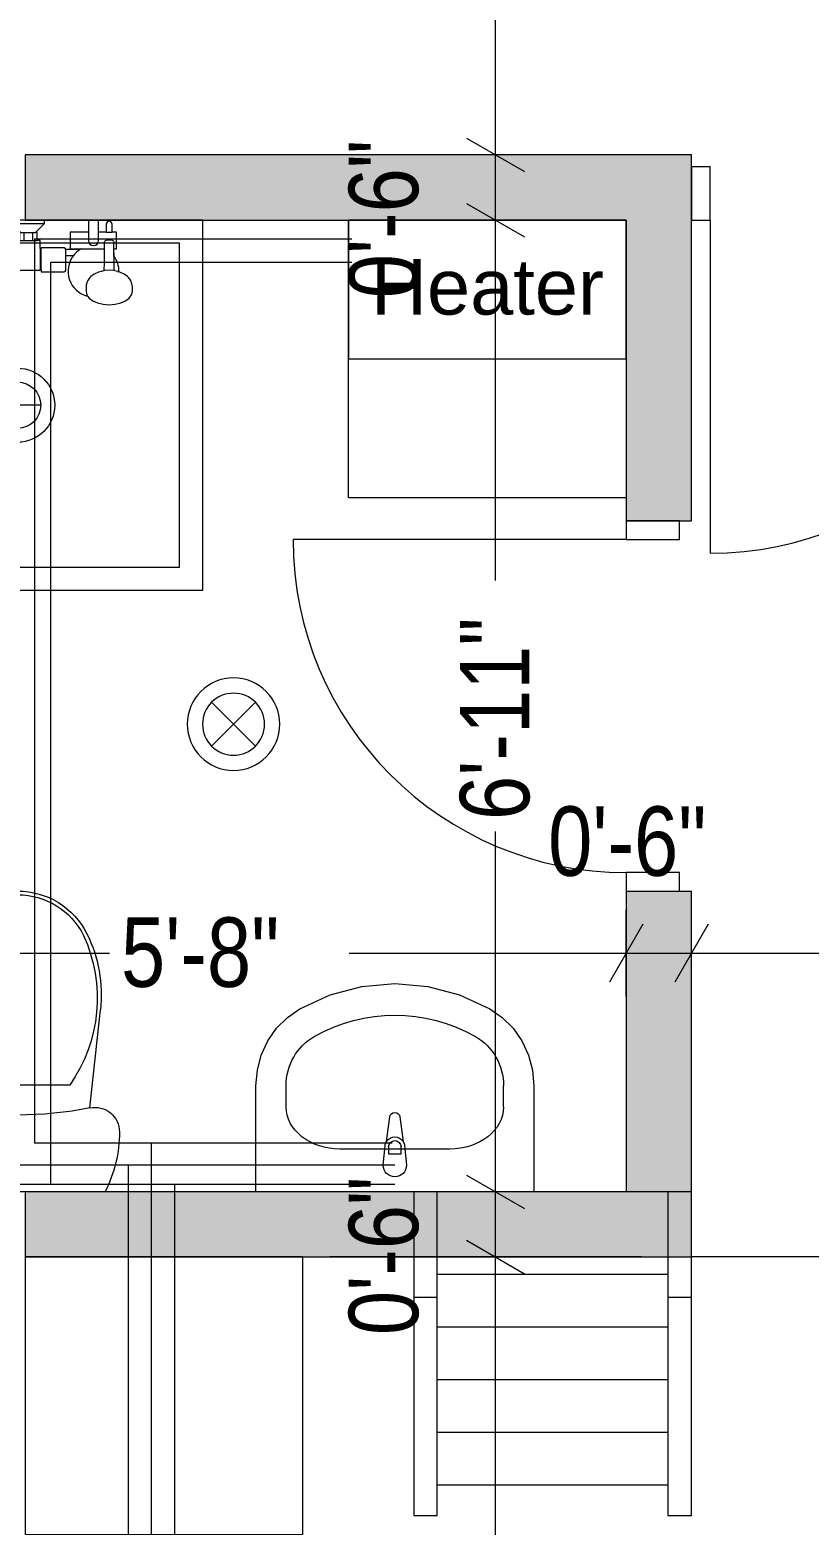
# Model space of a CAD drawing. Header units: millimetres. Extents: x -439715 to -404390, y 28946 to 67850.
# Drawn here: x -429352 to -427668, y 34885 to 38117 of the extents above; entities that cross this region are included whole.
import ezdxf
from ezdxf.enums import TextEntityAlignment as Align

# ---------------------------------------------------------------- set-up
doc = ezdxf.new("R2010")
doc.units = ezdxf.units.MM
doc.header["$MEASUREMENT"] = 0
doc.linetypes.add('Hidden Line', pattern=[391.222223, 282.222223, -109])
for name, color, linetype in [('1.VÄLISSEINAD', 7, 'Continuous'), ('ARCHICAD Doors', 7, 'Continuous'), ('Dimensioning - General', 7, 'Continuous'), ('Interior - Furniture', 7, 'Continuous')]:
    doc.layers.add(name, color=color, linetype=linetype)
for name, color, linetype, lineweight in [('1.VÄLISSEINAD_Pen_No__19', 255, 'Continuous', 0), ('2D Drafting - General_Pen_No__1', 7, 'Continuous', 13), ('ARCHICAD Doors_Pen_No__19', 255, 'Continuous', 0), ('Dimensioning - General_Pen_No__1', 7, 'Continuous', 13), ('Interior - Furniture _Pen_No__101', 252, 'Continuous', 13), ('Interior - Furniture _Pen_No__2', 8, 'Continuous', 15)]:
    doc.layers.add(name, color=color, linetype=linetype, lineweight=lineweight)
for name, color, linetype, lineweight, true_color in [('1.VÄLISSEINAD_Pen_No__61', 7, 'Continuous', 20, 0x6a6a6a), ('2D Drafting - General_Pen_No__4', 7, 'Continuous', 20, 0x029e21), ('2D Drafting - General_Pen_No__66', 7, 'Continuous', 20, 0x5555ff), ('2D Drafting - General_Pen_No__68', 7, 'Continuous', 20, 0xfd4435), ('ARCHICAD Doors_Pen_No__23', 7, 'Continuous', 20, 0xff6600), ('ARCHICAD Doors_Pen_No__3', 7, 'Continuous', 18, 0xff6600), ('Interior - Furniture _Pen_No__81', 7, 'Continuous', 20, 0x6a6a6a), ('Interior - Furniture _Pen_No__86', 7, 'Continuous', 20, 0x5555ff)]:
    doc.layers.add(name, color=color, linetype=linetype, lineweight=lineweight, true_color=true_color)
doc.styles.add('GENERATED_STYLE_1', font='arial.ttf')
doc.styles.add('GENERATED_STYLE_2', font='techl___.ttf')
doc.dimstyles.new('GENERATED_STYLE__1', dxfattribs={"dimtxt": 150, "dimasz": 95, "dimexe": 0.18, "dimexo": 0.0625, "dimgap": 0.09, "dimtad": 0, "dimdec": 0, "dimlfac": 0.03937, "dimzin": 0, "dimdsep": 46, "dimlunit": 4, "dimtxsty": 'GENERATED_STYLE_2', "dimblk": 'ARROWHEAD_2', "dimblk1": 'ARROWHEAD_2', "dimblk2": 'ARROWHEAD_2', "dimcen": 0.09, "dimse1": 1, "dimse2": 1, "dimclrd": 7, "dimclre": 7, "dimclrt": 7, "dimadec": 0, "dimazin": 0, "dimtfac": 1, "dimtdec": 4, "dimtmove": 0, "dimatfit": 3, "dimfxl": 1, "dimtolj": 1, "dimtzin": 0, "dimarcsym": 0})
doc.dimstyles.new('GENERATED_STYLE__2', dxfattribs={"dimtxt": 150, "dimasz": 95, "dimexe": 0.18, "dimexo": 0.0625, "dimgap": 0.09, "dimtad": 0, "dimtih": 1, "dimtoh": 1, "dimdec": 0, "dimlfac": 0.03937, "dimzin": 0, "dimdsep": 46, "dimlunit": 4, "dimtxsty": 'GENERATED_STYLE_2', "dimblk": 'ARROWHEAD_2', "dimblk1": 'ARROWHEAD_2', "dimblk2": 'ARROWHEAD_2', "dimcen": 0.09, "dimse1": 1, "dimse2": 1, "dimclrd": 7, "dimclre": 7, "dimclrt": 7, "dimadec": 0, "dimazin": 0, "dimtfac": 1, "dimtdec": 4, "dimtmove": 0, "dimatfit": 3, "dimfxl": 1, "dimtolj": 1, "dimtzin": 0, "dimarcsym": 0})

# ---------------------------------------------------------------- blocks, each defined once
blk = doc.blocks.new('Ship Ladder 21')
at = {"layer": 'Interior - Furniture _Pen_No__81', "color": 251, "linetype": 'Continuous', "lineweight": 20, "true_color": 0x6a6a6a}
for p, q in [((471.4, 300), (0, 300)), ((0, 300), (0, 249.2)), ((471.4, 249.2), (471.4, 300)), ((700, 300), (471.4, 300)), ((700, 249.2), (700, 300)), ((0, 249.2), (471.4, 249.2)), ((66.7, 249.2), (66.7, -249.2)), ((180.6, 249.2), (180.6, -249.2)), ((294.5, 249.2), (294.5, -249.2)), ((408.3, 249.2), (408.3, -249.2)), ((471.4, 249.2), (700, 249.2)), ((522.2, 249.2), (522.2, -249.2)), ((700, -249.2), (700, 249.2)), ((0, -249.2), (0, -300)), ((471.4, -249.2), (0, -249.2)), ((471.4, -300), (471.4, -249.2)), ((700, -249.2), (471.4, -249.2)), ((700, -300), (700, -249.2)), ((0, -300), (471.4, -300)), ((471.4, -300), (700, -300))]:
    blk.add_line(p, q, dxfattribs=at)
blk = doc.blocks.new('Shower Tray 21')
at = {"layer": 'Interior - Furniture _Pen_No__101', "color": 252, "linetype": 'Continuous', "lineweight": 13}
for p, q in [((800, 800), (0, 800)), ((0, 800), (0, 0)), ((800, 0), (800, 800)), ((750, 750), (50, 750)), ((50, 750), (50, 50)), ((750, 50), (750, 750)), ((400, 350), (400, 450)), ((450, 400), (350, 400)), ((50, 50), (750, 50)), ((0, 0), (800, 0))]:
    blk.add_line(p, q, dxfattribs=at)
for radius in [80, 50]:
    blk.add_circle((400, 400), radius, dxfattribs=at)
blk = doc.blocks.new('Refrigerator 21')
at = {"layer": 'Interior - Furniture _Pen_No__101', "color": 252, "linetype": 'Continuous', "lineweight": 13}
for p, q in [((600, 600), (0, 600)), ((0, 600), (0, 0)), ((600, 0), (600, 600)), ((0, 0), (600, 0))]:
    blk.add_line(p, q, dxfattribs=at)
blk = doc.blocks.new('Push Button with Indicator Lamp 21')
at = {"layer": 'Interior - Furniture _Pen_No__2', "color": 8, "linetype": 'Continuous', "lineweight": 15}
for p, q in [((-47.4, -47.4), (47.4, 47.4)), ((47.4, -47.4), (-47.4, 47.4))]:
    blk.add_line(p, q, dxfattribs=at)
for radius in [100, 67]:
    blk.add_circle((0, 0), radius, dxfattribs=at)
blk = doc.blocks.new('Washer 21')
at = {"layer": 'Interior - Furniture _Pen_No__101', "color": 252, "linetype": 'Continuous', "lineweight": 13}
for p, q in [((-300, 0), (-300, -300)), ((300, 0), (-300, 0)), ((300, -300), (300, 0)), ((-300, -300), (300, -300))]:
    blk.add_line(p, q, dxfattribs=at)
at = {"layer": 'Interior - Furniture _Pen_No__86', "color": 173, "lineweight": 20, "true_color": 0x5555ff, "style": 'GENERATED_STYLE_1'}
blk.add_attdef('stDisplayText', text='', height=120, rotation=180, dxfattribs=at).set_placement((0, -144.1), align=Align.MIDDLE_CENTER)
blk = doc.blocks.new('Door 21')
at = {"layer": 'ARCHICAD Doors_Pen_No__19', "color": 255, "linetype": 'Continuous', "lineweight": 0}
for p, q in [((-400, 0), (-400, -115)), ((-400, 0), (-400, -115)), ((400, 0), (400, -115)), ((400, 0), (400, -115)), ((-400, -115), (-400, -141)), ((400, -115), (400, -141))]:
    blk.add_line(p, q, dxfattribs=at)
at = {"layer": 'ARCHICAD Doors_Pen_No__23', "color": 30, "linetype": 'Continuous', "lineweight": 20, "true_color": 0xff6600}
for p, q in [((-360, 0), (-400, 0)), ((-400, 0), (-400, -115)), ((-360, -115), (-360, 0)), ((400, 0), (360, 0)), ((360, 0), (360, -115)), ((400, -115), (400, 0)), ((-400, -115), (-360, -115)), ((360, -115), (400, -115))]:
    blk.add_line(p, q, dxfattribs=at)
at = {"layer": 'ARCHICAD Doors_Pen_No__3', "color": 30, "linetype": 'Continuous', "lineweight": 18, "true_color": 0xff6600}
blk.add_line((360, 0), (360, 720), dxfattribs=at)
blk.add_arc((360, 0), 720, 90, 180, dxfattribs=at)
blk = doc.blocks.new('Wall_62', base_point=(-426137.7, 37705.9))
at = {"layer": '1.VÄLISSEINAD_Pen_No__61', "linetype": 'Continuous', "lineweight": 20, "true_color": 0x6a6a6a}
for points in [[(-429361.7, 37846.9), (-429361.7, 37705.9), (-427922.2, 37705.9), (-427922.2, 37846.9)], [(-427122.2, 37846.9), (-427122.2, 37705.9), (-426282.7, 37705.9), (-426282.7, 37846.9)]]:
    blk.add_hatch(color=251, dxfattribs=at).paths.add_polyline_path(points)
at = {"layer": '1.VÄLISSEINAD_Pen_No__19', "color": 255, "linetype": 'Continuous', "lineweight": 0}
for p, q in [((-427922.2, 37820.9), (-427922.2, 37846.9)), ((-427122.2, 37820.9), (-427122.2, 37846.9)), ((-427922.2, 37705.9), (-427922.2, 37820.9)), ((-427122.2, 37705.9), (-427122.2, 37820.9))]:
    blk.add_line(p, q, dxfattribs=at)
at = {"layer": '1.VÄLISSEINAD_Pen_No__19', "color": 255, "linetype": 'Continuous', "lineweight": 0, "flags": 128}
for points in [[(-427922.2, 37846.9), (-429361.7, 37846.9)], [(-429361.7, 37846.9), (-429361.7, 37705.9)], [(-426282.7, 37846.9), (-427122.2, 37846.9)], [(-429361.7, 37705.9), (-428063.2, 37705.9)], [(-427122.2, 37705.9), (-426282.7, 37705.9)]]:
    blk.add_lwpolyline(points, dxfattribs=at)
at = {"layer": 'ARCHICAD Doors', "color": 21, "linetype": 'Continuous', "lineweight": 18, "true_color": 0xff9955, "zscale": 1000, "rotation": 180}
blk.add_blockref('Door 21', (-427522.2, 37705.9), dxfattribs=at)
blk = doc.blocks.new('Wall_63', base_point=(-427922.2, 35464.9))
at = {"layer": '1.VÄLISSEINAD_Pen_No__61', "linetype": 'Continuous', "lineweight": 20, "true_color": 0x6a6a6a}
blk.add_hatch(color=251, dxfattribs=at).paths.add_polyline_path([(-428063.2, 35605.9), (-429361.7, 35605.9), (-429361.7, 35464.9), (-427922.2, 35464.9)])
at = {"layer": '1.VÄLISSEINAD_Pen_No__19', "color": 255, "linetype": 'Continuous', "lineweight": 0, "flags": 128}
for points in [[(-428063.2, 35605.9), (-429361.7, 35605.9)], [(-429361.7, 35605.9), (-429361.7, 35464.9)], [(-429361.7, 35464.9), (-427922.2, 35464.9)]]:
    blk.add_lwpolyline(points, dxfattribs=at)
blk = doc.blocks.new('Wall_64', base_point=(-427922.2, 37705.9))
at = {"layer": '1.VÄLISSEINAD_Pen_No__61', "linetype": 'Continuous', "lineweight": 20, "true_color": 0x6a6a6a}
for points in [[(-428063.2, 37705.9), (-428063.2, 37055.9), (-427922.2, 37055.9), (-427922.2, 37705.9)], [(-428063.2, 35605.9), (-427922.2, 35464.9), (-427922.2, 36255.9), (-428063.2, 36255.9)]]:
    blk.add_hatch(color=251, dxfattribs=at).paths.add_polyline_path(points)
at = {"layer": '1.VÄLISSEINAD_Pen_No__19', "color": 255, "linetype": 'Continuous', "lineweight": 0}
for p, q in [((-428063.2, 37055.9), (-427948.2, 37055.9)), ((-427948.2, 37055.9), (-427922.2, 37055.9)), ((-428063.2, 36255.9), (-427948.2, 36255.9)), ((-427948.2, 36255.9), (-427922.2, 36255.9))]:
    blk.add_line(p, q, dxfattribs=at)
at = {"layer": '1.VÄLISSEINAD_Pen_No__19', "color": 255, "linetype": 'Continuous', "lineweight": 0, "flags": 128}
for points in [[(-428063.2, 37705.9), (-428063.2, 37055.9)], [(-427922.2, 37055.9), (-427922.2, 37705.9)], [(-428063.2, 36255.9), (-428063.2, 35605.9)], [(-427922.2, 35464.9), (-427922.2, 36255.9)]]:
    blk.add_lwpolyline(points, dxfattribs=at)
at = {"layer": 'ARCHICAD Doors', "color": 21, "linetype": 'Continuous', "lineweight": 18, "true_color": 0xff9955, "zscale": 1000, "rotation": 90}
blk.add_blockref('Door 21', (-428063.2, 36655.9), dxfattribs=at)
blk = doc.blocks.new('WC LT 15')
at = {"layer": 'Interior - Furniture _Pen_No__101', "color": 252, "linetype": 'Continuous', "lineweight": 13}
for p, q in [((408.9, 650), (31.1, 650)), ((63.7, 468.6), (41, 257)), ((376.3, 468.6), (399, 257)), ((332.5, 419.3), (107.5, 419.3))]:
    blk.add_line(p, q, dxfattribs=at)
for centre, major_axis, start_param, end_param in [((287.3, 520.5), (287.3, 0), 2.672126, 3.141601), ((152.7, 520.5), (287.3, 0), 6.283177, 6.752652), ((53.1, 520.5), (53.1, 0), 3.141628, 4.912784), ((386.9, 520.5), (53.1, 0), 4.511994, 6.28315), ((220, -297.8), (785, 0), 1.370375, 1.771221), ((375.9, 231.7), (327.9, 0), 2.52997, 3.570063), ((64.1, 231.7), (327.9, 0), 5.854715, 6.894808), ((339.1, 225.1), (299.9, 0), 3.034838, 3.601943), ((100.9, 225.1), (299.9, 0), 5.822835, 6.38994), ((220, 166.3), (166.9, 0), 3.601916, 5.822859), ((220, 166.3), (158.9, 0), 3.60199, 5.822808)]:
    blk.add_ellipse(centre, major_axis=major_axis, ratio=0.9963, start_param=start_param, end_param=end_param, dxfattribs=at)
blk = doc.blocks.new('Basin 21')
at = {"layer": 'Interior - Furniture _Pen_No__101', "color": 252, "linetype": 'Continuous', "lineweight": 13}
for p, q in [((-300, 0), (-300, -229.1)), ((300, 0), (-300, 0)), ((300, -229.1), (300, 0)), ((-25, -57.3), (-21, -99.3)), ((21, -99.3), (25, -57.3)), ((118.8, -92.3), (-118.8, -92.3)), ((-13.6, -97.1), (-13.6, -82.2)), ((-13.6, -82.2), (13.6, -82.2)), ((13.6, -82.2), (13.6, -97.1)), ((-17.7, -108.8), (-11.1, -161.7)), ((11.1, -161.7), (17.7, -108.8)), ((-234.8, -183.3), (-234.8, -229.1)), ((234.8, -183.3), (234.8, -229.1)), ((-300, -229.1), (-297.1, -262.8)), ((297.1, -262.8), (300, -229.1)), ((-297.1, -262.8), (-288.5, -295.5)), ((288.5, -295.5), (297.1, -262.8)), ((-288.5, -295.5), (-274.5, -326)), ((274.5, -326), (288.5, -295.5)), ((-274.5, -326), (-255.5, -353.4)), ((-255.5, -353.4), (-232.2, -376.9)), ((232.2, -376.9), (255.5, -353.4)), ((255.5, -353.4), (274.5, -326)), ((-232.2, -376.9), (-205.2, -395.6)), ((205.2, -395.6), (232.2, -376.9)), ((-205.2, -395.6), (-140, -425.5)), ((140, -425.5), (205.2, -395.6)), ((-140, -425.5), (-71, -443.8)), ((-71, -443.8), (0, -450)), ((0, -450), (71, -443.8)), ((71, -443.8), (140, -425.5))]:
    blk.add_line(p, q, dxfattribs=at)
for centre, radius, start, end in [((0, -57.3), 25, 0, 180), ((0, -97.4), 21.1, 185.1696, 212.771), ((0, -97.4), 21.1, 212.771, 327.229), ((0, -97.1), 13.6, 180, 0), ((0, -97.4), 21.1, 327.229, 354.8304), ((0, -160.3), 11.2, 187.1389, 352.8611)]:
    blk.add_arc(centre, radius, start, end, dxfattribs=at)
for centre, major_axis, ratio, start_param, end_param in [((-118.7, -183.3), (116.1, 0), 0.783646, 1.570796, 3.141593), ((118.7, -183.3), (116.1, 0), 0.783646, 0, 1.570796), ((-118.9, -229.1), (0, 121.2), 0.956522, 1.570796, 2.644618), ((118.9, -229.1), (0, 121.2), 0.956522, 3.638567, 4.712389), ((0, 0), (0, 381.8), 0.956522, 2.644618, 3.638567)]:
    blk.add_ellipse(centre, major_axis=major_axis, ratio=ratio, start_param=start_param, end_param=end_param, dxfattribs=at)
blk = doc.blocks.new('Shower Kit 21')
at = {"layer": 'Interior - Furniture _Pen_No__101', "color": 252, "linetype": 'Continuous', "lineweight": 13}
for p, q in [((-40, 0), (-110, 0)), ((-110, 0), (-110, -7)), ((-40, -7), (-40, 0)), ((110, 0), (40, 0)), ((40, 0), (40, -7)), ((110, -7), (110, 0)), ((-110, -7), (-91, -27)), ((-110, -7), (-40, -7)), ((-91, -27), (-94, -27)), ((-94, -27), (-94, -44)), ((-91, -27), (-59, -27)), ((-84.5, -27), (-84.5, -44)), ((-65.5, -27), (-65.5, -44)), ((-59, -27), (-40, -7)), ((-56, -27), (-59, -27)), ((-56, -44), (-56, -27)), ((40, -7), (59, -27)), ((40, -7), (110, -7)), ((59, -27), (56, -27)), ((56, -27), (56, -44)), ((59, -27), (91, -27)), ((65.5, -27), (65.5, -44)), ((84.5, -27), (84.5, -44)), ((91, -27), (110, -7)), ((94, -27), (91, -27)), ((94, -44), (94, -27)), ((205, -26), (166, -26)), ((166, -26), (166, -62)), ((227, 0), (205, 0)), ((205, 0), (205, -26)), ((205, -26), (205, -44)), ((227, -26), (227, 0)), ((243.5, -26), (227, -26)), ((227, -44), (227, -26)), ((227, -44), (227, -26)), ((243.5, -9), (243.5, -26)), ((243.5, -26), (256.5, -26)), ((256.5, -26), (256.5, -9)), ((266, -26), (256.5, -26)), ((266, -62), (266, -26)), ((-156, -63.1), (-156, -108.9)), ((-103, -60.1), (-153, -60.1)), ((-103, -61), (-103, -60.1)), ((-101, -61), (-103, -61)), ((-103, -61), (-103, -107)), ((-94, -44), (-101, -44)), ((-101, -44), (-101, -61)), ((-101, -107), (-101, -61)), ((-94, -44), (-56, -44)), ((56, -44), (-56, -44)), ((56, -44), (94, -44)), ((101, -44), (94, -44)), ((101, -61), (101, -44)), ((103, -61), (101, -61)), ((101, -61), (101, -107.2)), ((153, -60.1), (103, -60.1)), ((103, -60.1), (103, -61)), ((103, -107), (103, -61)), ((156, -63.5), (156, -63.1)), ((187.3, -63.5), (156, -63.5)), ((156, -76.5), (156, -63.5)), ((166, -62), (190, -62)), ((190, -62), (239.8, -62)), ((239.5, -91.1), (240, -48.8)), ((240, -48.8), (240.2, -47.2)), ((240.2, -47.2), (240.9, -45.7)), ((240.9, -45.7), (242.1, -44.3)), ((242.1, -44.3), (243.5, -43.3)), ((243.5, -43.3), (245, -42.8)), ((247.4, -41.6), (245, -42.8)), ((245, -42.8), (245.2, -42.7)), ((245, -42.8), (245, -42.8)), ((245.2, -42.7), (247, -42.5)), ((247, -42.5), (253, -42.5)), ((250, -41.2), (247.4, -41.6)), ((252.6, -41.6), (250, -41.2)), ((255, -42.8), (252.6, -41.6)), ((253, -42.5), (254.8, -42.7)), ((254.8, -42.7), (255, -42.8)), ((255, -42.8), (255, -42.8)), ((255, -42.8), (256.5, -43.3)), ((256.5, -43.3), (257.9, -44.3)), ((257.9, -44.3), (259.1, -45.7)), ((259.1, -45.7), (259.8, -47.2)), ((259.8, -47.2), (260, -48.8)), ((260.5, -91.1), (260, -48.8)), ((260.3, -77.9), (260.2, -62)), ((260.2, -62), (266, -62)), ((156, -108.9), (156, -76.5)), ((156, -76.5), (172.7, -76.5)), ((239, -109.3), (239.5, -91.1)), ((261, -109.3), (260.5, -91.1)), ((-153, -111.9), (-103, -111.9)), ((-103, -111.9), (-103, -107)), ((-103, -107), (-101, -107)), ((-101, -107), (-101, -107.2)), ((-101, -107.2), (-101, -107.8)), ((-101, -107.8), (-101, -108)), ((-101, -108), (101, -108)), ((101, -107.2), (101, -107)), ((101, -107), (103, -107)), ((101, -107.8), (101, -107.2)), ((101, -108), (101, -107.8)), ((103, -107), (103, -111.9)), ((103, -111.9), (153, -111.9)), ((208.4, -123.6), (203.6, -130.3)), ((210.5, -121.8), (208.4, -123.6)), ((217.8, -116.4), (210.5, -121.8)), ((227.2, -112.2), (217.8, -116.4)), ((232.4, -110.8), (227.2, -112.2)), ((240.9, -108.8), (232.4, -110.8)), ((250, -108.1), (240.9, -108.8)), ((259.1, -108.8), (250, -108.1)), ((267.6, -110.8), (259.1, -108.8)), ((267.6, -110.8), (271, -111.7)), ((272.8, -112.2), (271, -111.7)), ((282.2, -116.4), (272.8, -112.2)), ((289.5, -121.8), (282.2, -116.4)), ((291.6, -123.6), (289.5, -121.8)), ((296.4, -130.3), (291.6, -123.6)), ((200.5, -140.4), (200, -143.6)), ((200, -143.6), (200, -154.2)), ((200, -154.2), (201.7, -161.6)), ((202.2, -133), (200.5, -140.4)), ((203.6, -130.3), (202.2, -133)), ((297.8, -133), (296.4, -130.3)), ((299.5, -140.4), (297.8, -133)), ((298.3, -161.6), (300, -154.2)), ((300, -143.6), (299.5, -140.4)), ((300, -154.2), (300, -143.6)), ((201.7, -161.6), (203.4, -164)), ((203.4, -164), (206.7, -168.5)), ((206.7, -168.5), (214.6, -174.5)), ((214.6, -174.5), (225, -179)), ((225, -179), (237.1, -181.9)), ((237.1, -181.9), (250, -182.9)), ((250, -182.9), (262.9, -181.9)), ((262.9, -181.9), (275, -179)), ((275, -179), (285.4, -174.5)), ((285.4, -174.5), (293.3, -168.5)), ((293.3, -168.5), (298.3, -161.6))]:
    blk.add_line(p, q, dxfattribs=at)
blk.add_circle((0, -70), 12, dxfattribs=at)
for centre, radius, start, end in [((250, -9), 6.5, 0, 180), ((-153, -63.1), 3, 90, 180), ((153, -63.1), 3, 0, 90), ((216, -110.5), 55, 121.3994, 141.8869), ((216, -110.5), 55, 118.2578, 121.3994), ((216, -44), 11, 180, 0), ((216, -110.5), 55, 141.8869, 256.7735), ((216.2, -110.3), 54.8, 358.5584, 36.3009), ((-153, -108.9), 3, 180, 270), ((153, -108.9), 3, 270, 0)]:
    blk.add_arc(centre, radius, start, end, dxfattribs=at)
blk = doc.blocks.new('*D321')
at = {"layer": 'Dimensioning - General_Pen_No__1', "color": 7, "linetype": 'Continuous', "lineweight": 13, "transparency": 16777216}
for p, q in [((-428408.1, 35501), (-428283.1, 35428.8)), ((-428251.9, 35464.9), (-428439.4, 35464.9)), ((-428345.6, 33570.3), (-428345.6, 35464.9)), ((-428345.6, 31078.9), (-428345.6, 32973.6)), ((-428408.1, 31115), (-428283.1, 31042.8)), ((-428251.9, 31078.9), (-428439.4, 31078.9))]:
    blk.add_line(p, q, dxfattribs=at)
at = {"layer": 'Dimensioning - General_Pen_No__1', "color": 7, "lineweight": 13, "transparency": 16777216, "char_height": 150, "attachment_point": 7, "rotation": 90, "style": 'GENERATED_STYLE_2'}
for s, insert in [('\\A1;{\\pql;\\fTechnicLite|b0|i0|c2|p2;0\'-6"}', (-428510.6, 35296.1)), ('\\A1;{\\pql;\\fTechnicLite|b0|i0|c2|p2;14\'-5"}', (-428270.6, 32998.5))]:
    blk.add_mtext(s, dxfattribs=dict(at, insert=insert))
blk = doc.blocks.new('ARROWHEAD_2')
at = {"color": 0, "linetype": 'Continuous', "lineweight": 0}
for p, q in [((-0.378, -0.655), (0.378, 0.655)), ((0, 0), (-1, 0))]:
    blk.add_line(p, q, dxfattribs=at)
blk = doc.blocks.new('*D322')
at = {"layer": 'Dimensioning - General_Pen_No__1', "color": 7, "linetype": 'Continuous', "lineweight": 13, "transparency": 16777216}
for p, q in [((-428408.1, 35642), (-428283.1, 35569.8)), ((-428251.9, 35605.9), (-428439.4, 35605.9)), ((-428345.6, 35464.9), (-428345.6, 35605.9)), ((-428408.1, 35501), (-428283.1, 35428.8)), ((-428251.9, 35464.9), (-428439.4, 35464.9))]:
    blk.add_line(p, q, dxfattribs=at)
blk = doc.blocks.new('*D323')
at = {"layer": 'Dimensioning - General_Pen_No__1', "color": 7, "linetype": 'Continuous', "lineweight": 13, "transparency": 16777216}
for p, q in [((-428408.1, 37742), (-428283.1, 37669.8)), ((-428251.9, 37705.9), (-428439.4, 37705.9)), ((-428345.6, 36927.3), (-428345.6, 37705.9)), ((-428345.6, 35605.9), (-428345.6, 36384.5)), ((-428408.1, 35642), (-428283.1, 35569.8)), ((-428251.9, 35605.9), (-428439.4, 35605.9))]:
    blk.add_line(p, q, dxfattribs=at)
at = {"layer": 'Dimensioning - General_Pen_No__1', "color": 7, "lineweight": 13, "transparency": 16777216, "char_height": 150, "attachment_point": 7, "rotation": 90, "style": 'GENERATED_STYLE_2'}
for s, insert in [('\\A1;{\\pql;\\fTechnicLite|b0|i0|c2|p2;0\'-6"}', (-428510.6, 37537.1)), ('\\A1;{\\pql;\\fTechnicLite|b0|i0|c2|p2;6\'-11"}', (-428270.6, 36409.4))]:
    blk.add_mtext(s, dxfattribs=dict(at, insert=insert))
blk = doc.blocks.new('*D324')
at = {"layer": 'Dimensioning - General_Pen_No__1', "color": 7, "linetype": 'Continuous', "lineweight": 13, "transparency": 16777216}
for p, q in [((-428408.1, 37883), (-428283.1, 37810.8)), ((-428251.9, 37846.9), (-428439.4, 37846.9)), ((-428345.6, 37705.9), (-428345.6, 37846.9)), ((-428408.1, 37742), (-428283.1, 37669.8)), ((-428251.9, 37705.9), (-428439.4, 37705.9))]:
    blk.add_line(p, q, dxfattribs=at)
blk = doc.blocks.new('*D325')
at = {"layer": 'Dimensioning - General_Pen_No__1', "color": 7, "linetype": 'Continuous', "lineweight": 13, "transparency": 16777216}
for p, q in [((-428408.1, 40683), (-428283.1, 40610.8)), ((-428251.9, 40646.9), (-428439.4, 40646.9)), ((-428345.6, 39511.1), (-428345.6, 40646.9)), ((-428345.6, 37846.9), (-428345.6, 38982.8)), ((-428408.1, 37883), (-428283.1, 37810.8)), ((-428251.9, 37846.9), (-428439.4, 37846.9))]:
    blk.add_line(p, q, dxfattribs=at)
at = {"layer": 'Dimensioning - General_Pen_No__1', "color": 7, "lineweight": 13, "transparency": 16777216, "insert": (-428270.6, 39007.6), "char_height": 150, "attachment_point": 7, "rotation": 90, "style": 'GENERATED_STYLE_2'}
blk.add_mtext('\\A1;{\\pql;\\fTechnicLite|b0|i0|c2|p2;9\'-2"}', dxfattribs=at)
blk = doc.blocks.new('*D328')
at = {"layer": 'Dimensioning - General_Pen_No__1', "color": 7, "linetype": 'Continuous', "lineweight": 13, "transparency": 16777216}
for p, q in [((-429778.2, 36027.8), (-429778.2, 36215.3)), ((-428063.2, 36027.8), (-428063.2, 36215.3)), ((-429742.1, 36184.1), (-429814.3, 36059.1)), ((-428027.1, 36184.1), (-428099.3, 36059.1)), ((-429778.2, 36121.6), (-429179.7, 36121.6)), ((-428661.6, 36121.6), (-428063.2, 36121.6))]:
    blk.add_line(p, q, dxfattribs=at)
at = {"layer": 'Dimensioning - General_Pen_No__1', "color": 7, "lineweight": 13, "transparency": 16777216, "char_height": 150, "attachment_point": 7, "style": 'GENERATED_STYLE_2'}
for s, insert in [('\\A1;{\\pql;\\fTechnicLite|b0|i0|c2|p2;0\'-6"}', (-428232, 36286.6)), ('\\A1;{\\pql;\\fTechnicLite|b0|i0|c2|p2;5\'-8"}', (-429154.9, 36046.6))]:
    blk.add_mtext(s, dxfattribs=dict(at, insert=insert))
blk = doc.blocks.new('*D329')
at = {"layer": 'Dimensioning - General_Pen_No__1', "color": 7, "linetype": 'Continuous', "lineweight": 13, "transparency": 16777216}
for p, q in [((-428063.2, 36027.8), (-428063.2, 36215.3)), ((-427922.2, 36027.8), (-427922.2, 36215.3)), ((-428027.1, 36184.1), (-428099.3, 36059.1)), ((-427886.1, 36184.1), (-427958.3, 36059.1)), ((-428063.2, 36121.6), (-427922.2, 36121.6))]:
    blk.add_line(p, q, dxfattribs=at)
blk = doc.blocks.new('*D330')
at = {"layer": 'Dimensioning - General_Pen_No__1', "color": 7, "linetype": 'Continuous', "lineweight": 13, "transparency": 16777216}
for p, q in [((-427922.2, 36027.8), (-427922.2, 36215.3)), ((-426282.7, 36027.8), (-426282.7, 36215.3)), ((-427886.1, 36184.1), (-427958.3, 36059.1)), ((-426246.6, 36184.1), (-426318.8, 36059.1)), ((-427922.2, 36121.6), (-427365.1, 36121.6)), ((-426839.7, 36121.6), (-426282.7, 36121.6))]:
    blk.add_line(p, q, dxfattribs=at)
at = {"layer": 'Dimensioning - General_Pen_No__1', "color": 7, "lineweight": 13, "transparency": 16777216, "char_height": 150, "attachment_point": 7, "style": 'GENERATED_STYLE_2'}
for s, insert in [('\\A1;{\\pql;\\fTechnicLite|b0|i0|c2|p2;0\'-6"}', (-426449.5, 36286.6)), ('\\A1;{\\pql;\\fTechnicLite|b0|i0|c2|p2;5\'-5"}', (-427340.2, 36046.6))]:
    blk.add_mtext(s, dxfattribs=dict(at, insert=insert))

msp = doc.modelspace()

# ---------------------------------------------------------------- linework, layer by layer
at = {"layer": '2D Drafting - General_Pen_No__1', "color": 7, "linetype": 'Hidden Line', "lineweight": 13}
msp.add_line((-426465.6, 35464.9), (-429178.8, 35464.9), dxfattribs=at)
at = {"layer": '2D Drafting - General_Pen_No__4', "color": 104, "linetype": 'Continuous', "lineweight": 20, "true_color": 0x029e21}
for p, q in [((-428563.2, 35663.2), (-430375.7, 35663.2)), ((-429138.9, 34564.9), (-429138.9, 35663.2))]:
    msp.add_line(p, q, dxfattribs=at)
at = {"layer": '2D Drafting - General_Pen_No__66', "color": 173, "linetype": 'Continuous', "lineweight": 20, "true_color": 0x5555ff}
for p, q in [((-429306.3, 37615.2), (-428656.3, 37615.2)), ((-429306.3, 35621.5), (-429306.3, 37615.2)), ((-428563.2, 35621.5), (-430375.7, 35621.5)), ((-429038.9, 34564.9), (-429038.9, 35621.5))]:
    msp.add_line(p, q, dxfattribs=at)
at = {"layer": '2D Drafting - General_Pen_No__68', "color": 20, "linetype": 'Continuous', "lineweight": 20, "true_color": 0xfd4435}
for p, q in [((-429341.8, 37665.2), (-428656.3, 37665.2)), ((-429341.8, 37665.2), (-429341.8, 35710.9)), ((-428569.2, 35710.9), (-429341.8, 35710.9)), ((-429088.9, 34564.9), (-429088.9, 35710.9))]:
    msp.add_line(p, q, dxfattribs=at)

# ---------------------------------------------------------------- block references
at = {"layer": '1.VÄLISSEINAD', "color": 255, "lineweight": 0}
for name, p in [('Wall_62', (-426137.7, 37705.9)), ('Wall_64', (-427922.2, 37705.9)), ('Wall_63', (-427922.2, 35464.9))]:
    msp.add_blockref(name, p, dxfattribs=at)
at = {"layer": 'Interior - Furniture', "color": 104, "linetype": 'Continuous', "lineweight": 20, "true_color": 0x029e21, "zscale": 1000}
for name, p in [('Shower Tray 21', (-429778.2, 36905.9)), ('Shower Kit 21', (-429430.4, 37705.9))]:
    msp.add_blockref(name, p, dxfattribs=at)
at = {"layer": 'Interior - Furniture', "color": 104, "linetype": 'Continuous', "lineweight": 20, "true_color": 0x029e21, "xscale": -1, "zscale": 1000}
for name, p, rotation in [('Refrigerator 21', (-428663.2, 37705.9), 180), ('Push Button with Indicator Lamp 21', (-428911.7, 36616.5), 90), ('WC LT 15', (-429598.2, 36255.9), 180), ('Basin 21', (-428563.2, 35605.9), 180)]:
    msp.add_blockref(name, p, dxfattribs=dict(at, rotation=rotation))
at = {"layer": 'Interior - Furniture', "color": 104, "linetype": 'Continuous', "lineweight": 20, "true_color": 0x029e21}
ref = msp.add_blockref('Washer 21', (-428363.2, 37705.9), dxfattribs=dict(at, zscale=1000))
ref.add_attrib('stDisplayText', 'Heater', dxfattribs={"layer": 'Interior - Furniture _Pen_No__86', "color": 173, "lineweight": 20, "true_color": 0x5555ff, "height": 120, "style": 'GENERATED_STYLE_1'}).set_placement((-428363.2, 37561.8), align=Align.MIDDLE_CENTER)
at = {"layer": 'Interior - Furniture', "color": 104, "linetype": 'Continuous', "lineweight": 20, "true_color": 0x029e21, "zscale": 1000}
for name, p, rotation in [('Ship Ladder 21', (-428222.2, 34905.9), 90), ('Refrigerator 21', (-429361.7, 35464.9), 270)]:
    msp.add_blockref(name, p, dxfattribs=dict(at, rotation=rotation))

# ---------------------------------------------------------------- dimensions: what is measured, and where the dimension line sits
at = {"layer": 'Dimensioning - General', "color": 7, "linetype": 'Continuous', "lineweight": 13}
for base, p1, p2, picture, middle in [((-428345.6, 40646.9), (-427749.7, 37846.9), (-427822.2, 40646.9), '*D325', (-428345.6, 39230)), ((-428345.6, 37705.9), (-428641.9, 35605.9), (-427749.7, 37705.9), '*D323', (-428345.6, 36688.9)), ((-428345.6, 37846.9), (-427749.7, 37705.9), (-427749.7, 37846.9), '*D324', (-428585.6, 37759.5)), ((-428345.6, 35464.9), (-427822.2, 31078.9), (-428641.9, 35464.9), '*D321', (-428345.6, 33278)), ((-428345.6, 35605.9), (-428641.9, 35464.9), (-428641.9, 35605.9), '*D322', (-428585.6, 35518.5))]:
    dim = msp.add_linear_dim(base=base, p1=p1, p2=p2, angle=90, dimstyle='GENERATED_STYLE__1', dxfattribs=at)
    dim.commit()
    dim.dimension.update_dxf_attribs({"geometry": picture, "text_midpoint": middle, "dimtype": 160, "text_rotation": 90})
for base, p1, p2, picture, middle in [((-428063.2, 36121.6), (-429778.2, 36655.9), (-428063.2, 36585.4), '*D328', (-428932.5, 36121.6)), ((-427922.2, 36121.6), (-428063.2, 36585.4), (-427922.2, 36585.4), '*D329', (-428009.6, 36361.6)), ((-426282.7, 36121.6), (-427922.2, 36585.4), (-426282.7, 35715.9), '*D330', (-427117.9, 36121.6))]:
    dim = msp.add_linear_dim(base=base, p1=p1, p2=p2, dimstyle='GENERATED_STYLE__2', dxfattribs=at)
    dim.commit()
    dim.dimension.update_dxf_attribs({"geometry": picture, "text_midpoint": middle, "dimtype": 160})

doc.saveas('drawing.dxf')
